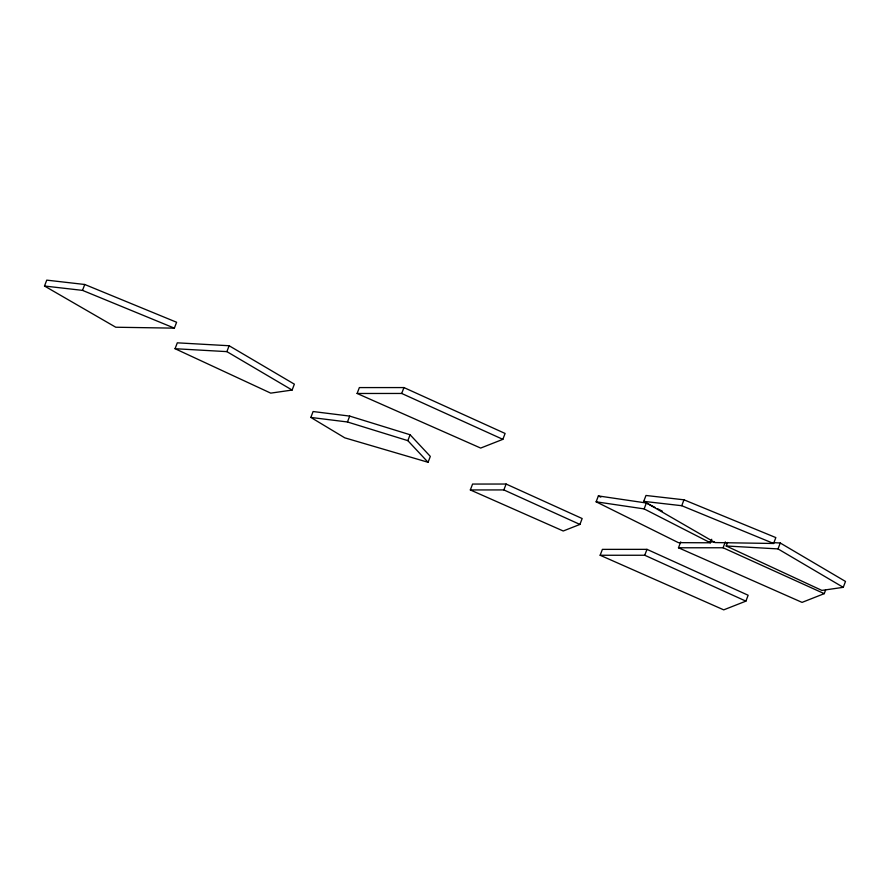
<?xml version="1.0" encoding="UTF-8"?>
<svg xmlns="http://www.w3.org/2000/svg" width="890" height="890" viewBox="0 0 890 890"><rect width="100%" height="100%" fill="white"/><g stroke="black" fill="none" stroke-linecap="round" stroke-linejoin="round"><path stroke-width="1.33" d="M44.5 286.024L46.747 280.139L84.75 284.488L176.609 322.258L174.362 328.143L115.767 327.231L44.5 286.024L82.503 290.374L174.362 328.143M82.503 290.374L84.75 284.488M175.063 348.713L177.31 342.828L229.131 345.743L294.368 384.168L292.12 390.054L270.738 393.135L175.063 348.713L226.883 351.628L292.12 390.054M226.883 351.628L229.131 345.743M310.844 417.432L313.091 411.536L349.703 416.097L410.09 434.754L430.326 456.403L428.079 462.288L344.775 437.836L310.844 417.432L347.456 421.982L407.843 440.65L428.079 462.288M357.113 393.48L359.36 387.584L403.949 387.573L505.108 433.463L502.85 439.349L480.678 448.07L357.113 393.48L401.702 393.458L502.85 439.349M347.456 421.982L349.703 416.097M401.702 393.458L403.949 387.573M407.843 440.65L410.09 434.754M470.332 489.945L472.579 484.06L506.11 484.038L582.16 518.536L579.913 524.433L563.236 530.996L470.332 489.945L503.862 489.923L579.913 524.433M503.862 489.923L506.11 484.038M711.722 539.262L710.376 542.789L678.403 542.655L596.133 501.815L598.38 495.93L646.374 503.006L654.962 507.4M600.149 555.26L602.397 549.375L646.986 549.353L748.145 595.243L745.898 601.139L723.726 609.861L600.149 555.26L644.738 555.249L745.898 601.139M643.726 501.359L645.984 495.474L683.976 499.813L775.846 537.593L773.599 543.479L715.004 542.566L643.726 501.359L681.729 505.709L773.599 543.479M596.133 501.815L644.126 508.902L646.374 503.006M644.738 555.249L646.986 549.353M681.729 505.709L683.976 499.813M825.586 590.126L824.24 593.652L802.057 602.385L678.491 547.784L680.739 541.899M678.491 547.784L723.081 547.762L725.328 541.876M773.443 542.633L780.263 543.011L845.5 581.448L843.253 587.333L821.859 590.404L726.184 545.982L727.542 542.455M726.184 545.982L778.005 548.908L780.263 543.011M709.119 541.888L714.514 541.888M723.081 547.762L824.24 593.652M598.38 495.93L600.839 497.143M657.421 508.657L662.327 511.172M644.126 508.902L710.376 542.789M778.005 548.908L843.253 587.333"/></g></svg>
